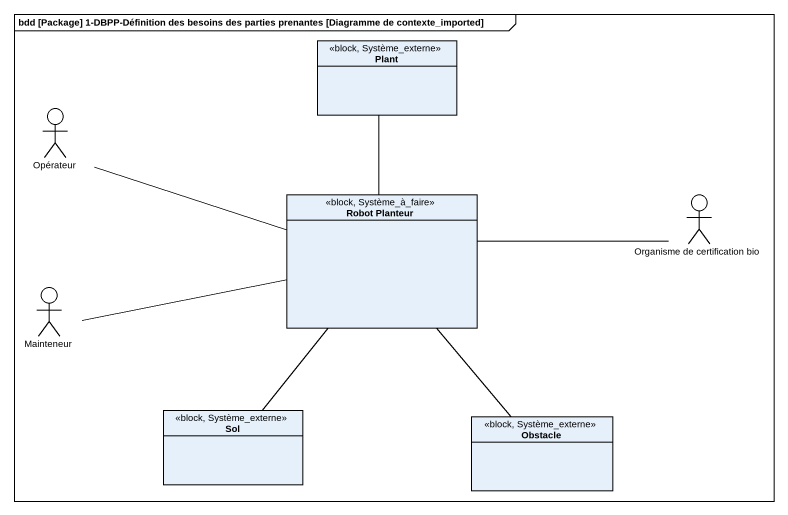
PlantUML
@startuml
mainframe bdd [Package] 1-DBPP-Définition des besoins des parties prenantes [Diagramme de contexte_imported]
allowmixing
hide circle
hide empty members
class Plant <<block, Système_externe>>
actor Opérateur
class "Robot Planteur" as Robot_Planteur <<block, Système_à_faire>>
actor "Organisme de certification bio" as Organisme_de_certification
actor Mainteneur
class Sol <<block, Système_externe>>
class Obstacle <<block, Système_externe>>
Opérateur -right- Robot_Planteur
Robot_Planteur -up- Plant
Robot_Planteur -- Sol
Organisme_de_certification -left- Robot_Planteur
Mainteneur -right- Robot_Planteur
Obstacle -up- Robot_Planteur
@enduml
